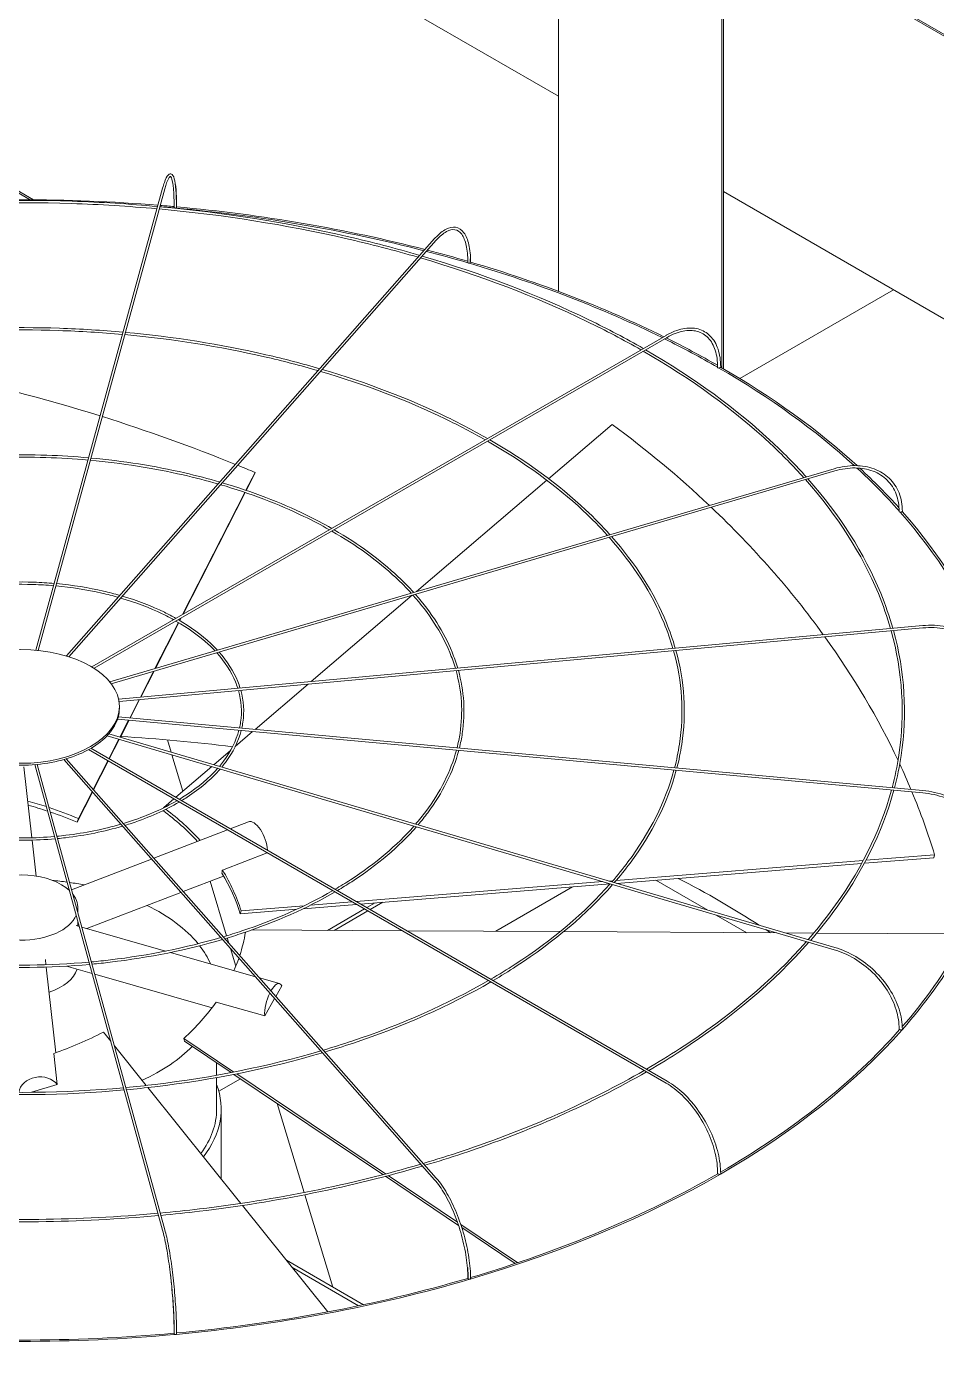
# Model space of a CAD drawing. Header units: millimetres. Extents: x -312439 to 477422, y -331570 to 212570.
# Drawn here: x 397488.4 to 397729.6, y 92030 to 92385.8 of the extents above; entities that cross this region are included whole.
import ezdxf

# ---------------------------------------------------------------- set-up
doc = ezdxf.new("R2010")
doc.units = ezdxf.units.MM

msp = doc.modelspace()

# ---------------------------------------------------------------- linework, layer by layer
at = {"color": 0, "linetype": 'Continuous', "lineweight": 0, "extrusion": (8.40036e-17, 0.816497, 0.57735)}
for p, q in [((397629.461, 92367.33), (397175.213, 92629.59)), ((397629.461, 92539.83), (397629.461, 92315.602)), ((397672.768, 92514.827), (397672.768, 92295.343)), ((397673.201, 92514.577), (397673.201, 92295.092)), ((397490.211, 92339.894), (397217.651, 92497.257)), ((397815.137, 92335.64), (397673.201, 92417.586)), ((397814.9, 92335.276), (397673.201, 92417.086)), ((397489.336, 92339.899), (397476.497, 92347.312)), ((397490.834, 92220.429), (397524.455, 92342.987)), ((397525.046, 92342.825), (397491.453, 92220.37)), ((397800.194, 92268.757), (397673.201, 92342.077)), ((397596.594, 92329.588), (397498.913, 92218.904)), ((397597.054, 92329.183), (397499.554, 92218.704)), ((397677.535, 92292.507), (397718.297, 92316.041)), ((397505.663, 92215.993), (397657.98, 92303.933)), ((397506.254, 92215.627), (397658.287, 92303.403)), ((397643.69, 92280.33), (397626.832, 92265.926)), ((397510.424, 92212.034), (397702.591, 92268.565)), ((397510.833, 92211.516), (397702.764, 92267.977)), ((397546.542, 92262.85), (397548.96, 92267.59)), ((397548.59, 92266.623), (397546.647, 92262.814)), ((397548.59, 92266.623), (397548.96, 92267.59)), ((397626.355, 92265.519), (397591.76, 92235.961)), ((397529.726, 92229.885), (397546.261, 92262.298)), ((397546.365, 92262.263), (397529.9, 92229.986)), ((397590.621, 92234.987), (397563.871, 92212.132)), ((397522.419, 92215.563), (397528.659, 92227.795)), ((397528.754, 92227.74), (397522.564, 92215.605)), ((397528.938, 92228.342), (397529.214, 92228.883)), ((397529.388, 92228.983), (397529.033, 92228.286)), ((397512.769, 92207.459), (397726.068, 92226.964)), ((397726.123, 92226.354), (397512.883, 92206.855)), ((397518.555, 92207.988), (397522.036, 92214.812)), ((397522.181, 92214.854), (397518.684, 92208)), ((397563.065, 92211.444), (397548.98, 92199.41)), ((397515.73, 92202.45), (397518.226, 92207.343)), ((397518.355, 92207.355), (397515.847, 92202.439)), ((397726.068, 92182.601), (397512.501, 92202.13)), ((397726.123, 92183.211), (397512.682, 92202.729)), ((397512.985, 92205.021), (397512.985, 92205.521)), ((397513.139, 92197.371), (397515.43, 92201.862)), ((397515.548, 92201.852), (397513.246, 92197.339)), ((397548.33, 92198.854), (397543.724, 92194.918)), ((397702.591, 92141), (397509.735, 92197.734)), ((397510.194, 92198.237), (397702.764, 92141.588)), ((397510.22, 92191.649), (397512.856, 92196.816)), ((397512.963, 92196.784), (397510.315, 92191.594)), ((397525.737, 92196.644), (397526.724, 92193.374)), ((397596.594, 92079.977), (397498.226, 92191.439)), ((397498.877, 92191.627), (397597.054, 92080.382)), ((397657.98, 92105.632), (397504.813, 92194.063)), ((397658.287, 92106.162), (397505.433, 92194.413)), ((397526.936, 92192.674), (397529.841, 92183.057)), ((397542.462, 92193.84), (397538.026, 92190.05)), ((397487.672, 92189.506), (397489.766, 92170.674)), ((397490.572, 92190.09), (397524.455, 92066.578)), ((397525.046, 92066.74), (397491.192, 92190.146)), ((397506.058, 92183.491), (397509.941, 92191.102)), ((397510.036, 92191.048), (397506.136, 92183.402)), ((397537.47, 92189.575), (397527.93, 92181.424)), ((397505.837, 92182.816), (397501.754, 92174.813)), ((397502.125, 92175.78), (397505.759, 92182.904)), ((397527.436, 92181.002), (397524.731, 92178.691)), ((397524.718, 92178.639), (397524.731, 92178.691)), ((397501.754, 92174.813), (397502.125, 92175.78)), ((397547.192, 92174.915), (397542.398, 92173.071)), ((397541.663, 92172.788), (397522.133, 92165.276)), ((397489.834, 92170.063), (397490.895, 92160.517)), ((397540.298, 92162.139), (397552.187, 92166.712)), ((397521.523, 92165.041), (397500.317, 92156.884)), ((397644.734, 92159.345), (397710.295, 92164.648)), ((397709.867, 92163.855), (397644.926, 92158.603)), ((397729.005, 92165.403), (397710.596, 92163.914)), ((397711.019, 92164.707), (397729.211, 92166.178)), ((397729.005, 92165.403), (397729.211, 92166.178)), ((397540.596, 92160.532), (397529.937, 92156.433)), ((397669.063, 92151.502), (397655.31, 92159.442)), ((397529.327, 92156.198), (397504.378, 92146.601)), ((397537.056, 92159.171), (397541.429, 92144.694)), ((397575.825, 92153.772), (397641.202, 92159.06)), ((397643.157, 92158.46), (397576.977, 92153.107)), ((397633.197, 92157.654), (397612.815, 92145.887)), ((397642.904, 92159.197), (397643.868, 92159.275)), ((397545.253, 92151.299), (397561.968, 92152.651)), ((397575.902, 92153.02), (397561.772, 92151.877)), ((397563.632, 92152.785), (397574.75, 92153.685)), ((397580.82, 92153.418), (397578.629, 92152.153)), ((397579.495, 92151.653), (397582.835, 92153.581)), ((397501.943, 92152.174), (397501.943, 92150.955)), ((397560.034, 92151.736), (397545.047, 92150.524)), ((397545.047, 92150.524), (397545.253, 92151.299)), ((397578.017, 92151.799), (397568.206, 92146.135)), ((397569.922, 92146.125), (397578.883, 92151.299)), ((397679.43, 92145.516), (397671.318, 92150.2)), ((397502.343, 92147.183), (397501.553, 92147.408)), ((397501.943, 92148.64), (397501.943, 92147.297)), ((397525.25, 92140.638), (397503.032, 92146.986)), ((397588.018, 92146.025), (397548.122, 92146.247)), ((397629.877, 92145.792), (397589.255, 92146.018)), ((397687.391, 92145.472), (397630.838, 92145.787)), ((397697.162, 92145.418), (397689.602, 92145.46)), ((397735.623, 92145.204), (397697.958, 92145.413)), ((397541.606, 92144.108), (397542.017, 92142.745)), ((397493.509, 92137.009), (397493.353, 92138.413)), ((397549.063, 92133.836), (397526.527, 92140.274)), ((397542.442, 92141.337), (397543.87, 92136.613)), ((397496.105, 92113.664), (397493.577, 92136.398)), ((397505.765, 92134.708), (397498.969, 92136.649)), ((397537.576, 92125.62), (397506.454, 92134.511)), ((397555.484, 92132.001), (397550.155, 92133.524)), ((397556.079, 92131.439), (397554.475, 92128.629)), ((397554.154, 92128.067), (397551.523, 92123.456)), ((397551.523, 92123.456), (397538.671, 92127.127)), ((397510.703, 92116.709), (397508.746, 92119.148)), ((397530.26, 92116.733), (397530.096, 92117.494)), ((397530.096, 92117.494), (397543.38, 92108.567)), ((397542.629, 92108.421), (397530.26, 92116.733)), ((397496.512, 92105.22), (397495.593, 92113.482)), ((397520.092, 92105.001), (397511.668, 92115.505)), ((397538.767, 92107.702), (397538.767, 92111.016)), ((397538.767, 92098.731), (397538.767, 92107.08)), ((397545.076, 92106.777), (397539.352, 92103.473)), ((397582.902, 92081.357), (397543.349, 92107.937)), ((397544.097, 92108.085), (397583.599, 92081.539)), ((397489.649, 92103.181), (397496.512, 92105.22)), ((397545.185, 92073.713), (397520.545, 92104.436)), ((397554.87, 92100.195), (397561.996, 92076.605)), ((397539.992, 92080.188), (397539.992, 92098.731)), ((397602.947, 92067.887), (397583.581, 92080.901)), ((397584.276, 92081.084), (397602.659, 92068.731)), ((397562.174, 92076.015), (397569.565, 92051.543)), ((397568.258, 92044.944), (397545.629, 92073.16)), ((397603.546, 92068.135), (397618.638, 92057.993)), ((397617.992, 92057.776), (397603.82, 92067.3)), ((397577.705, 92046.844), (397557.273, 92058.64)), ((397558.767, 92056.778), (397576.438, 92046.575))]:
    msp.add_line(p, q, dxfattribs=at)
at = {"color": 0, "linetype": 'Continuous', "lineweight": 0}
for centre, major_axis, ratio, start_param, end_param in [((397486.967, 92188.51), (-262.225, 0), 0.5773503, 4.5737285, 4.8518651), ((397486.967, 92188.51), (-261.613, 0), 0.5773503, 4.556469, 4.5713736), ((397486.967, 92188.51), (-262.225, 0), 0.5773503, 4.5571855, 4.5713361), ((397527.808, 92337.842), (0.306, -0.001), 0.5647458, 3.1415927, 4.5569919), ((397527.808, 92337.842), (0.306, -0.001), 0.5647458, 4.5569919, 6.1277883), ((397486.967, 92188.51), (-261.613, 0), 0.5773503, 4.2918428, 4.5551023), ((397527.856, 92338.017), (0.306, 0), 0.5773503, 5.7174869, 6.2831853), ((397486.967, 92188.51), (-262.225, 0), 0.5773503, 4.2917243, 4.5546375), ((397486.967, 92188.51), (-261.613, 0), 0.5773503, 4.242585, 4.2890574), ((397486.967, 92188.51), (-262.225, 0), 0.5773503, 4.2438111, 4.2889455), ((397605.698, 92323.231), (0.306, -0.003), 0.5659728, 3.1415927, 4.2460434), ((397605.698, 92323.231), (0.306, -0.003), 0.5659728, 4.2460434, 5.8168397), ((397486.967, 92188.51), (-261.613, 0), 0.5773503, 4.0051997, 4.2408431), ((397605.837, 92323.388), (0.306, 0), 0.5773503, 5.290332, 6.2831853), ((397486.967, 92188.51), (-262.225, 0), 0.5773503, 4.0050166, 4.2406095), ((397486.967, 92188.51), (-261.613, 0), 0.5773503, 3.9286416, 4.0018792), ((397486.967, 92188.51), (-262.225, 0), 0.5773503, 3.9309746, 4.001704), ((397671.955, 92295.438), (0.306, -0.004), 0.5683066, 3.1415927, 3.9346429), ((397671.955, 92295.438), (0.306, -0.004), 0.5683066, 3.9346429, 5.5054392), ((397486.967, 92188.51), (-261.613, 0), 0.5773503, 3.7066773, 3.9265771), ((397672.172, 92295.563), (-0.306, 0), 0.5773503, 1.8326303, 3.1415927), ((397486.967, 92188.51), (-262.225, 0), 0.5773503, 3.705131, 3.9265633), ((397487.338, 92146.793), (-236.033, 90.421), 0.5343599, 4.8289255, 5.0170065), ((397487.338, 92146.793), (-236.033, 90.421), 0.5343599, 4.6778989, 4.8264893), ((397487.173, 92146.601), (244.29, -64.884), 0.7560981, 0.9482496, 1.0897919), ((397487.338, 92146.793), (-236.033, 90.421), 0.5343599, 4.655659, 4.6753292), ((397486.967, 92188.51), (-261.613, 0), 0.5773503, 3.6151503, 3.7017035), ((397486.967, 92188.51), (-262.225, 0), 0.5773503, 3.6198551, 3.6998544), ((397487.173, 92146.601), (244.29, -64.884), 0.7560981, 0.7473423, 0.9452164), ((397720.094, 92257.184), (-0.306, 0.005), 0.5715189, 0, 0.4809344), ((397720.094, 92257.184), (-0.306, 0.005), 0.5715189, 0.4809344, 2.0517307), ((397486.967, 92188.51), (-261.613, 0), 0.5773503, 3.3623861, 3.6122993), ((397720.367, 92257.264), (-0.306, 0), 0.5773503, 1.5184711, 3.1415927), ((397486.967, 92188.51), (-262.225, 0), 0.5773503, 3.3525846, 3.6125039), ((397487.173, 92146.601), (244.29, -64.884), 0.7560981, 0.5676523, 0.7441319), ((397486.859, 92205.021), (-26.126, 0), 0.5773503, 2.6739221, 2.9809447), ((397486.859, 92205.021), (-26.126, 0), 0.5773503, 2.9880814, 3.1415927), ((397486.859, 92205.021), (-26.126, 0), 0.5773503, 2.3597628, 2.6667854), ((397486.967, 92047.27), (-261.613, 0), 0.5773503, 4.4965959, 4.611374), ((397486.859, 92205.021), (-26.126, 0), 0.5773503, 1.7314443, 2.0384669), ((397486.859, 92205.021), (-26.126, 0), 0.5773503, 2.0456036, 2.3526262), ((397486.859, 92205.021), (-26.126, 0), 0.5773503, 1.417285, 1.7243076), ((397487.173, 92146.601), (244.29, -64.884), 0.7560981, 0.5274276, 0.562586), ((397487.173, 92146.601), (244.29, -64.884), 0.7560981, 0.4379774, 0.5241031), ((397487.338, 92146.793), (56.639, -21.698), 0.5343599, 1.6636456, 1.7494756), ((397486.967, 92145.827), (-56.639, 21.698), 0.5343599, 4.7930664, 4.8825345), ((397487.338, 92146.793), (56.639, -21.698), 0.5343599, 1.5140664, 1.6514841), ((397486.967, 92145.827), (-56.639, 21.698), 0.5343599, 4.655659, 4.78086), ((397486.967, 92145.827), (58.621, -15.57), 0.7560981, 0.8715668, 1.0888975), ((397487.173, 92146.601), (58.621, -15.57), 0.7560981, 1.0889957, 1.0897919), ((397487.173, 92146.601), (58.621, -15.57), 0.7560981, 0.8588781, 1.0770864), ((397549.176, 92169.755), (-1.984, 5.159), 0.4527097, 4.0715694, 6.2831853), ((397486.967, 92188.51), (-261.613, 0), 0.5773503, 2.6753447, 2.9836943), ((397486.967, 92188.51), (-262.225, 0), 0.5773503, 2.6707914, 2.9843582), ((397486.967, 92152.174), (-14.976, 0), 0.5773503, 3.6916997, 5.4977871), ((397486.967, 92145.827), (58.621, -15.57), 0.7560981, 0.4379774, 0.6726233), ((397487.173, 92146.601), (58.621, -15.57), 0.7560981, 0.4379774, 0.6748983), ((397486.967, 92047.27), (-261.613, 0), 0.5773503, 3.867145, 3.9833748), ((397486.967, 92129.862), (-51.8, 0), 0.5773503, 4.4755897, 4.5522282), ((397486.967, 92129.862), (-51.8, 0), 0.5773503, 4.3841689, 4.46244), ((397486.967, 92152.174), (-14.976, 0), 0.5773503, 3.0357663, 3.5615783), ((397486.967, 92129.862), (-51.8, 0), 0.5773503, 3.5810046, 4.0125195), ((397486.967, 92152.174), (-14.976, 0), 0.5773503, 0.1968015, 2.9056449), ((397486.803, 92146.588), (59.282, 12.821), 0.7719474, 5.8595474, 5.99043), ((397486.967, 92047.27), (-261.613, 0), 0.5773503, 3.8494737, 3.8569689), ((397486.967, 92129.862), (-51.8, 0), 0.5773503, 3.3906549, 3.5616615), ((397486.803, 92146.588), (59.282, 12.821), 0.7719474, 5.7736505, 5.8452628), ((397486.967, 92137.266), (-14.976, 0), 0.5773503, 2.0838772, 2.9778132), ((397553.965, 92126.686), (1.518, 5.315), 0.3621096, 5.9116388, 7.2697762), ((397553.965, 92126.686), (1.518, 5.315), 0.3621096, 1.1204156, 2.3231422), ((397486.803, 92146.588), (59.282, 12.821), 0.7719474, 5.3512156, 5.5881365), ((397486.597, 92146.766), (-56.425, -22.248), 0.5660586, 1.5074553, 1.7443762), ((397486.967, 92188.51), (-262.225, 0), 0.5773503, 2.0421116, 2.6702774), ((397486.967, 92188.51), (-261.613, 0), 0.5773503, 2.358999, 2.669365), ((397720.094, 92119.96), (-0.306, 0.005), 0.5830421, 0, 1.1094484), ((397720.367, 92119.88), (-0.306, 0), 0.5773503, 0.5759933, 3.1415927), ((397486.967, 92129.862), (-51.8, 0), 0.5773503, 2.2375498, 2.6358707), ((397491.756, 92102.757), (5.494, 0.611), 0.8148193, 0.440938, 2.9148909), ((397486.967, 92098.731), (-53.025, 0), 0.5773503, 2.7158894, 3.3569527), ((397486.967, 92098.731), (51.8, 0), 0.5773503, 5.8780508, 6.2831853), ((397486.967, 92188.51), (-261.613, 0), 0.5773503, 2.0437737, 2.355024), ((397671.955, 92081.707), (-0.306, 0.004), 0.5862544, 0, 0.7932918), ((397672.172, 92081.582), (-0.306, 0), 0.5773503, 0.261834, 3.1415927), ((397486.967, 92188.51), (-262.225, 0), 0.5773503, 1.7280308, 2.0415976), ((397486.967, 92188.51), (-261.613, 0), 0.5773503, 1.7289191, 2.0406845), ((397605.698, 92053.914), (-0.306, 0.003), 0.5885883, 0, 0.4763277), ((397605.837, 92053.756), (-0.306, 0), 0.5773503, 0, 3.1415927), ((397486.967, 92047.77), (262.225, 0), 0.5773503, 3.1415927, 5.4977871), ((397486.967, 92047.77), (262.225, 0), 0.5773503, 5.4977871, 6.2831853), ((397486.967, 92188.51), (-262.225, 0), 0.5773503, 1.4139544, 1.727034), ((397486.967, 92188.51), (-261.613, 0), 0.5773503, 1.41439, 1.726367), ((397527.808, 92039.302), (-0.306, 0.001), 0.5898153, 0, 0.1588369), ((397527.856, 92039.128), (-0.306, 0), 0.5773503, 0, 3.1415927)]:
    msp.add_ellipse(centre, major_axis=major_axis, ratio=ratio, start_param=start_param, end_param=end_param, dxfattribs=at)
msp.add_ellipse((397486.859, 92205.521), major_axis=(26.126, 0), ratio=0.5773503, dxfattribs=at)
for points, knots in [([(397528.162, 92338.017), (397528.162, 92339.721), (397528.111, 92341.237), (397527.908, 92343.756), (397527.758, 92344.755), (397527.357, 92346.177), (397527.131, 92346.692), (397526.346, 92346.808), (397526.098, 92346.66), (397525.546, 92346.075), (397525.239, 92345.42), (397524.759, 92344.039), (397524.607, 92343.541), (397524.455, 92342.987)], [4.712389, 4.712389, 4.712389, 4.712389, 5.0265482, 5.0265482, 5.3407075, 5.3407075, 5.6548668, 5.6548668, 5.8236028, 5.8236028, 6.1377621, 6.1377621, 6.2831853, 6.2831853, 6.2831853, 6.2831853]), ([(397525.046, 92342.825), (397525.364, 92343.985), (397525.683, 92344.877), (397526.239, 92345.957), (397526.489, 92346.107), (397526.515, 92346.107), (397526.72, 92345.959), (397527.072, 92344.794), (397527.217, 92343.944), (397527.427, 92341.7), (397527.489, 92340.27), (397527.502, 92338.382), (397527.503, 92338.115), (397527.502, 92337.843)], [0, 0, 0, 0, 0.3152669, 0.3152669, 0.6094726, 0.6094726, 0.9267406, 0.9267406, 1.2208373, 1.2208373, 1.5356304, 1.5356304, 1.5863402, 1.5863402, 1.5863402, 1.5863402]), ([(397527.78, 92344.153), (397527.79, 92344.092), (397527.799, 92344.03), (397527.95, 92342.943), (397528.045, 92341.64), (397528.108, 92339.403), (397528.117, 92338.642), (397528.114, 92337.842)], [1.10131175, 1.10131175, 1.10131175, 1.10131175, 1.12076762, 1.12076762, 1.43803566, 1.43803566, 1.5863026, 1.5863026, 1.5863026, 1.5863026]), ([(397523.116, 92338.107), (397515.621, 92338.785), (397508.07, 92339.252), (397483.842, 92340.068), (397467.084, 92339.597), (397450.602, 92338.107)], [5.342386, 5.342386, 5.342386, 5.342386, 5.43953692, 5.43953692, 5.65318828, 5.65318828, 5.65318828, 5.65318828]), ([(397522.952, 92337.507), (397515.433, 92338.185), (397507.858, 92338.65), (397483.739, 92339.45), (397467.117, 92338.981), (397450.766, 92337.507)], [5.34285963, 5.34285963, 5.34285963, 5.34285963, 5.44045758, 5.44045758, 5.65271466, 5.65271466, 5.65271466, 5.65271466]), ([(397592.231, 92324.644), (397585.953, 92326.473), (397579.532, 92328.138), (397557.082, 92333.273), (397540.475, 92335.899), (397523.571, 92337.45)], [5.03043397, 5.03043397, 5.03043397, 5.03043397, 5.12064091, 5.12064091, 5.34017784, 5.34017784, 5.34017784, 5.34017784]), ([(397592.679, 92325.151), (397586.391, 92326.989), (397579.96, 92328.663), (397557.42, 92333.837), (397540.728, 92336.486), (397523.736, 92338.05)], [5.02911205, 5.02911205, 5.02911205, 5.02911205, 5.11935362, 5.11935362, 5.33970837, 5.33970837, 5.33970837, 5.33970837]), ([(397606.143, 92323.388), (397606.143, 92325.104), (397605.993, 92326.653), (397605.396, 92329.278), (397604.952, 92330.356), (397603.771, 92331.941), (397603.022, 92332.447), (397601.382, 92332.732), (397600.522, 92332.559), (397598.709, 92331.638), (397597.744, 92330.852), (397596.72, 92329.729), (397596.657, 92329.659), (397596.594, 92329.588)], [4.712389, 4.712389, 4.712389, 4.712389, 5.0265482, 5.0265482, 5.3407075, 5.3407075, 5.6548668, 5.6548668, 5.9484515, 5.9484515, 6.2626108, 6.2626108, 6.2831853, 6.2831853, 6.2831853, 6.2831853]), ([(397597.054, 92329.183), (397597.968, 92330.219), (397598.876, 92330.984), (397600.559, 92331.906), (397601.325, 92332.063), (397602.666, 92331.828), (397603.263, 92331.434), (397604.29, 92330.035), (397604.707, 92329.03), (397605.259, 92326.527), (397605.399, 92325.036), (397605.393, 92323.329), (397605.392, 92323.281), (397605.392, 92323.233)], [0, 0, 0, 0, 0.3146448, 0.3146448, 0.6289116, 0.6289116, 0.9461796, 0.9461796, 1.2634477, 1.2634477, 1.5772832, 1.5772832, 1.5863402, 1.5863402, 1.5863402, 1.5863402]), ([(397651.331, 92300.094), (397646.729, 92302.723), (397641.937, 92305.242), (397623.438, 92314.181), (397608.615, 92319.834), (397592.88, 92324.454)], [4.71777189, 4.71777189, 4.71777189, 4.71777189, 4.80086127, 4.80086127, 5.02732174, 5.02732174, 5.02732174, 5.02732174]), ([(397651.945, 92300.449), (397647.331, 92303.094), (397642.526, 92305.628), (397623.977, 92314.624), (397609.111, 92320.312), (397593.328, 92324.961)], [4.71590946, 4.71590946, 4.71590946, 4.71590946, 4.79913358, 4.79913358, 5.02600568, 5.02600568, 5.02600568, 5.02600568]), ([(397605.995, 92324.243), (397606.001, 92324.039), (397606.004, 92323.832), (397606.006, 92323.492), (397606.006, 92323.362), (397606.004, 92323.23)], [7.805980691, 7.805980691, 7.805980691, 7.805980691, 7.845140151, 7.845140151, 7.869416781, 7.869416781, 7.869416781, 7.869416781]), ([(397513.973, 92304.779), (397508.39, 92305.282), (397502.764, 92305.629), (397484.646, 92306.241), (397472.093, 92305.891), (397459.745, 92304.779)], [5.34296141, 5.34296141, 5.34296141, 5.34296141, 5.43938168, 5.43938168, 5.65261288, 5.65261288, 5.65261288, 5.65261288]), ([(397513.809, 92304.179), (397508.202, 92304.682), (397502.552, 92305.028), (397484.544, 92305.623), (397472.126, 92305.275), (397459.909, 92304.179)], [5.34359392, 5.34359392, 5.34359392, 5.34359392, 5.44060854, 5.44060854, 5.65198037, 5.65198037, 5.65198037, 5.65198037]), ([(397672.478, 92295.563), (397672.478, 92297.288), (397672.242, 92298.883), (397671.308, 92301.662), (397670.61, 92302.846), (397668.811, 92304.666), (397667.713, 92305.302), (397665.245, 92305.954), (397663.878, 92305.971), (397661.013, 92305.402), (397659.514, 92304.814), (397658.007, 92303.948), (397657.994, 92303.941), (397657.98, 92303.933)], [3.1415927, 3.1415927, 3.1415927, 3.1415927, 3.4557519, 3.4557519, 3.7699112, 3.7699112, 4.0826965, 4.0826965, 4.3954482, 4.3954482, 4.7096075, 4.7096075, 4.712389, 4.712389, 4.712389, 4.712389]), ([(397658.287, 92303.403), (397659.724, 92304.233), (397661.156, 92304.793), (397663.855, 92305.328), (397665.122, 92305.303), (397667.373, 92304.69), (397668.36, 92304.102), (397669.983, 92302.409), (397670.618, 92301.3), (397671.463, 92298.653), (397671.672, 92297.115), (397671.649, 92295.442)], [1.5707963, 1.5707963, 1.5707963, 1.5707963, 1.8880644, 1.8880644, 2.2053324, 2.2053324, 2.5226004, 2.5226004, 2.8398685, 2.8398685, 3.1571365, 3.1571365, 3.1571365, 3.1571365]), ([(397565.698, 92294.579), (397561.045, 92295.93), (397556.287, 92297.162), (397539.526, 92300.993), (397527.088, 92302.959), (397514.428, 92304.122)], [5.03177949, 5.03177949, 5.03177949, 5.03177949, 5.12085286, 5.12085286, 5.34001919, 5.34001919, 5.34001919, 5.34001919]), ([(397566.146, 92295.086), (397561.482, 92296.447), (397556.714, 92297.687), (397539.863, 92301.557), (397527.341, 92303.547), (397514.593, 92304.722)], [5.03001504, 5.03001504, 5.03001504, 5.03001504, 5.11913743, 5.11913743, 5.33939405, 5.33939405, 5.33939405, 5.33939405]), ([(397694.523, 92266.191), (397691.787, 92269.244), (397688.848, 92272.238), (397676.166, 92284.072), (397664.808, 92292.341), (397651.946, 92299.742)], [4.40451603, 4.40451603, 4.40451603, 4.40451603, 4.48100319, 4.48100319, 4.71406654, 4.71406654, 4.71406654, 4.71406654]), ([(397695.174, 92266.383), (397692.441, 92269.445), (397689.507, 92272.446), (397676.818, 92284.342), (397665.442, 92292.655), (397652.559, 92300.096)], [4.40270972, 4.40270972, 4.40270972, 4.40270972, 4.47899466, 4.47899466, 4.71221436, 4.71221436, 4.71221436, 4.71221436]), ([(397610.622, 92276.591), (397607.217, 92278.537), (397603.676, 92280.404), (397589.816, 92287.129), (397578.65, 92291.403), (397566.795, 92294.896)], [4.71715813, 4.71715813, 4.71715813, 4.71715813, 4.79884427, 4.79884427, 5.02587671, 5.02587671, 5.02587671, 5.02587671]), ([(397610.007, 92276.236), (397606.615, 92278.166), (397603.086, 92280.017), (397589.277, 92286.687), (397578.155, 92290.925), (397566.347, 92294.389)], [4.7196458, 4.7196458, 4.7196458, 4.7196458, 4.80114658, 4.80114658, 5.02763075, 5.02763075, 5.02763075, 5.02763075]), ([(397642.456, 92250.874), (397640.446, 92253.105), (397638.291, 92255.293), (397628.824, 92264.122), (397620.289, 92270.329), (397610.623, 92275.884)], [4.40671458, 4.40671458, 4.40671458, 4.40671458, 4.48133637, 4.48133637, 4.71470569, 4.71470569, 4.71470569, 4.71470569]), ([(397643.107, 92251.066), (397641.101, 92253.306), (397638.951, 92255.502), (397629.475, 92264.391), (397620.922, 92270.643), (397611.236, 92276.238)], [4.40429576, 4.40429576, 4.40429576, 4.40429576, 4.47865981, 4.47865981, 4.7122362, 4.7122362, 4.7122362, 4.7122362]), ([(397504.833, 92271.462), (397501.16, 92271.79), (397497.459, 92272.018), (397485.45, 92272.426), (397477.1, 92272.197), (397468.884, 92271.462)], [5.34408303, 5.34408303, 5.34408303, 5.34408303, 5.43906993, 5.43906993, 5.65149126, 5.65149126, 5.65149126, 5.65149126]), ([(397504.669, 92270.862), (397500.972, 92271.19), (397497.248, 92271.416), (397485.347, 92271.808), (397477.133, 92271.58), (397469.049, 92270.862)], [5.34503474, 5.34503474, 5.34503474, 5.34503474, 5.44090812, 5.44090812, 5.65053954, 5.65053954, 5.65053954, 5.65053954]), ([(397539.173, 92264.523), (397536.141, 92265.397), (397533.044, 92266.196), (397521.97, 92268.724), (397513.703, 92270.031), (397505.289, 92270.805)], [5.03439168, 5.03439168, 5.03439168, 5.03439168, 5.12127422, 5.12127422, 5.3396756, 5.3396756, 5.3396756, 5.3396756]), ([(397539.621, 92265.031), (397536.579, 92265.914), (397533.472, 92266.721), (397522.308, 92269.288), (397513.956, 92270.618), (397505.453, 92271.405)], [5.03173968, 5.03173968, 5.03173968, 5.03173968, 5.11870396, 5.11870396, 5.33874043, 5.33874043, 5.33874043, 5.33874043]), ([(397720.673, 92257.264), (397720.673, 92258.997), (397720.374, 92260.647), (397719.198, 92263.617), (397718.322, 92264.935), (397716.081, 92267.102), (397714.717, 92267.95), (397711.646, 92269.091), (397709.939, 92269.385), (397706.351, 92269.398), (397704.469, 92269.117), (397702.591, 92268.565)], [4.712389, 4.712389, 4.712389, 4.712389, 5.0265482, 5.0265482, 5.3407075, 5.3407075, 5.6548668, 5.6548668, 5.969026, 5.969026, 6.2831853, 6.2831853, 6.2831853, 6.2831853]), ([(397702.764, 92267.977), (397704.58, 92268.511), (397706.392, 92268.778), (397709.827, 92268.755), (397711.448, 92268.465), (397714.341, 92267.365), (397715.611, 92266.555), (397717.686, 92264.497), (397718.49, 92263.248), (397719.555, 92260.425), (397719.816, 92258.851), (397719.788, 92257.189)], [0, 0, 0, 0, 0.317268, 0.317268, 0.6345361, 0.6345361, 0.9518041, 0.9518041, 1.2690722, 1.2690722, 1.5863402, 1.5863402, 1.5863402, 1.5863402]), ([(397568.693, 92252.383), (397566.508, 92253.617), (397564.239, 92254.802), (397555.118, 92259.202), (397547.699, 92262.026), (397539.823, 92264.334)], [4.72327264, 4.72327264, 4.72327264, 4.72327264, 4.80171455, 4.80171455, 5.02817129, 5.02817129, 5.02817129, 5.02817129]), ([(397569.308, 92252.738), (397567.111, 92253.989), (397564.829, 92255.189), (397555.657, 92259.645), (397548.194, 92262.504), (397540.27, 92264.841)], [4.71952861, 4.71952861, 4.71952861, 4.71952861, 4.7982649, 4.7982649, 5.02554265, 5.02554265, 5.02554265, 5.02554265]), ([(397717.525, 92226.183), (397716.637, 92229.291), (397715.561, 92232.382), (397709.982, 92245.919), (397703.481, 92256.095), (397694.974, 92265.686)], [4.09036759, 4.09036759, 4.09036759, 4.09036759, 4.16055829, 4.16055829, 4.40029723, 4.40029723, 4.40029723, 4.40029723]), ([(397718.145, 92226.24), (397717.26, 92229.359), (397716.185, 92232.459), (397710.613, 92246.049), (397704.116, 92256.26), (397695.623, 92265.877)], [4.08953528, 4.08953528, 4.08953528, 4.08953528, 4.15944113, 4.15944113, 4.39851052, 4.39851052, 4.39851052, 4.39851052]), ([(397590.396, 92235.56), (397589.11, 92236.972), (397587.737, 92238.358), (397581.484, 92244.18), (397575.776, 92248.324), (397569.309, 92252.032)], [4.41096312, 4.41096312, 4.41096312, 4.41096312, 4.4820009, 4.4820009, 4.71586354, 4.71586354, 4.71586354, 4.71586354]), ([(397591.048, 92235.752), (397589.766, 92237.172), (397588.397, 92238.567), (397582.135, 92244.45), (397576.409, 92248.639), (397569.922, 92252.386)], [4.40730528, 4.40730528, 4.40730528, 4.40730528, 4.47799052, 4.47799052, 4.71216027, 4.71216027, 4.71216027, 4.71216027]), ([(397659.814, 92220.906), (397659.159, 92223.167), (397658.371, 92225.416), (397654.206, 92235.516), (397649.313, 92243.163), (397642.908, 92250.369)], [4.09258463, 4.09258463, 4.09258463, 4.09258463, 4.16074385, 4.16074385, 4.40108815, 4.40108815, 4.40108815, 4.40108815]), ([(397660.435, 92220.962), (397659.782, 92223.234), (397658.995, 92225.493), (397654.836, 92235.646), (397649.948, 92243.327), (397643.557, 92250.56)], [4.09145544, 4.09145544, 4.09145544, 4.09145544, 4.15925512, 4.15925512, 4.39870409, 4.39870409, 4.39870409, 4.39870409]), ([(397495.694, 92238.145), (397493.931, 92238.299), (397492.155, 92238.407), (397486.254, 92238.61), (397482.107, 92238.502), (397478.024, 92238.145)], [5.34742678, 5.34742678, 5.34742678, 5.34742678, 5.43812478, 5.43812478, 5.64814751, 5.64814751, 5.64814751, 5.64814751]), ([(397495.529, 92237.544), (397493.742, 92237.698), (397491.944, 92237.805), (397486.151, 92237.992), (397482.14, 92237.885), (397478.189, 92237.544)], [5.34934775, 5.34934775, 5.34934775, 5.34934775, 5.44178794, 5.44178794, 5.64622654, 5.64622654, 5.64622654, 5.64622654]), ([(397513.095, 92234.974), (397511.677, 92235.381), (397510.23, 92235.755), (397504.753, 92237.019), (397500.571, 92237.689), (397496.313, 92238.088)], [5.03687901, 5.03687901, 5.03687901, 5.03687901, 5.11739529, 5.11739529, 5.33679188, 5.33679188, 5.33679188, 5.33679188]), ([(397512.646, 92234.465), (397511.238, 92234.864), (397509.802, 92235.23), (397504.415, 92236.455), (397500.318, 92237.102), (397496.149, 92237.489)], [5.04221465, 5.04221465, 5.04221465, 5.04221465, 5.12251796, 5.12251796, 5.33864709, 5.33864709, 5.33864709, 5.33864709]), ([(397527.374, 92228.528), (397526.399, 92229.067), (397525.392, 92229.587), (397520.96, 92231.717), (397517.243, 92233.127), (397513.298, 92234.278)], [4.73414686, 4.73414686, 4.73414686, 4.73414686, 4.80339703, 4.80339703, 5.02979007, 5.02979007, 5.02979007, 5.02979007]), ([(397527.993, 92228.885), (397527.004, 92229.439), (397525.983, 92229.974), (397521.499, 92232.16), (397517.738, 92233.605), (397513.745, 92234.785)], [4.72658474, 4.72658474, 4.72658474, 4.72658474, 4.79652126, 4.79652126, 5.0245472, 5.0245472, 5.0245472, 5.0245472]), ([(397602.104, 92215.628), (397601.683, 92217.047), (397601.182, 92218.458), (397598.43, 92225.12), (397595.149, 92230.236), (397590.85, 92235.055)], [4.09685918, 4.09685918, 4.09685918, 4.09685918, 4.16111414, 4.16111414, 4.40251946, 4.40251946, 4.40251946, 4.40251946]), ([(397602.726, 92215.685), (397602.306, 92217.114), (397601.807, 92218.535), (397599.06, 92225.251), (397595.784, 92230.4), (397591.5, 92235.246)], [4.09510983, 4.09510983, 4.09510983, 4.09510983, 4.15888353, 4.15888353, 4.39893942, 4.39893942, 4.39893942, 4.39893942]), ([(397538.329, 92220.243), (397537.772, 92220.837), (397537.183, 92221.422), (397534.144, 92224.238), (397531.262, 92226.319), (397527.996, 92228.179)], [4.42373247, 4.42373247, 4.42373247, 4.42373247, 4.48397953, 4.48397953, 4.71933502, 4.71933502, 4.71933502, 4.71933502]), ([(397538.986, 92220.436), (397538.431, 92221.038), (397537.845, 92221.631), (397534.796, 92224.508), (397531.896, 92226.634), (397528.609, 92228.533)], [4.41624247, 4.41624247, 4.41624247, 4.41624247, 4.47598634, 4.47598634, 4.71193426, 4.71193426, 4.71193426, 4.71193426]), ([(397746.011, 92212.242), (397746.011, 92213.978), (397745.678, 92215.686), (397744.379, 92218.872), (397743.413, 92220.35), (397740.949, 92222.929), (397739.45, 92224.03), (397736.07, 92225.751), (397734.189, 92226.37), (397730.228, 92227.072), (397728.147, 92227.154), (397726.068, 92226.964)], [4.712389, 4.712389, 4.712389, 4.712389, 5.0265482, 5.0265482, 5.3407075, 5.3407075, 5.6548668, 5.6548668, 5.969026, 5.969026, 6.2831853, 6.2831853, 6.2831853, 6.2831853]), ([(397717.956, 92183.958), (397718.712, 92186.814), (397719.308, 92189.683), (397721.41, 92203.562), (397720.72, 92214.678), (397717.694, 92225.583)], [3.77541609, 3.77541609, 3.77541609, 3.77541609, 3.83978539, 3.83978539, 4.08585643, 4.08585643, 4.08585643, 4.08585643]), ([(397718.575, 92183.901), (397719.329, 92186.764), (397719.923, 92189.641), (397722.02, 92203.557), (397721.332, 92214.708), (397718.313, 92225.64)], [3.77616248, 3.77616248, 3.77616248, 3.77616248, 3.84020832, 3.84020832, 4.08505688, 4.08505688, 4.08505688, 4.08505688]), ([(397726.123, 92226.354), (397728.139, 92226.539), (397730.153, 92226.456), (397733.977, 92225.768), (397735.786, 92225.162), (397739.017, 92223.491), (397740.439, 92222.427), (397742.758, 92219.948), (397743.655, 92218.534), (397744.839, 92215.496), (397745.127, 92213.872), (397745.096, 92212.22)], [6.2831853, 6.2831853, 6.2831853, 6.2831853, 6.6004533, 6.6004533, 6.9177214, 6.9177214, 7.2349894, 7.2349894, 7.5522575, 7.5522575, 7.8695255, 7.8695255, 7.8695255, 7.8695255]), ([(397545.013, 92210.408), (397544.829, 92210.993), (397544.62, 92211.576), (397543.285, 92214.855), (397541.62, 92217.472), (397539.442, 92219.932)], [4.10592526, 4.10592526, 4.10592526, 4.10592526, 4.15777238, 4.15777238, 4.39963811, 4.39963811, 4.39963811, 4.39963811]), ([(397660.252, 92189.234), (397660.793, 92191.308), (397661.223, 92193.391), (397662.793, 92203.751), (397662.269, 92212.108), (397659.984, 92220.306)], [3.77736844, 3.77736844, 3.77736844, 3.77736844, 3.83971259, 3.83971259, 4.08656564, 4.08656564, 4.08656564, 4.08656564]), ([(397660.87, 92189.178), (397661.41, 92191.259), (397661.838, 92193.349), (397663.403, 92203.746), (397662.881, 92212.138), (397660.604, 92220.363)], [3.77834287, 3.77834287, 3.77834287, 3.77834287, 3.84027623, 3.84027623, 4.08549455, 4.08549455, 4.08549455, 4.08549455]), ([(397544.388, 92210.351), (397544.204, 92210.926), (397543.994, 92211.499), (397542.655, 92214.725), (397540.985, 92217.308), (397538.792, 92219.741)], [4.10975269, 4.10975269, 4.10975269, 4.10975269, 4.16221832, 4.16221832, 4.40682155, 4.40682155, 4.40682155, 4.40682155]), ([(397602.543, 92194.512), (397602.873, 92195.807), (397603.137, 92197.107), (397604.175, 92203.947), (397603.819, 92209.541), (397602.277, 92215.029)], [3.78111281, 3.78111281, 3.78111281, 3.78111281, 3.83956511, 3.83956511, 4.08781837, 4.08781837, 4.08781837, 4.08781837]), ([(397603.161, 92194.455), (397603.489, 92195.757), (397603.752, 92197.065), (397604.786, 92203.943), (397604.431, 92209.571), (397602.897, 92215.086)], [3.78251471, 3.78251471, 3.78251471, 3.78251471, 3.8404098, 3.8404098, 4.0861992, 4.0861992, 4.0861992, 4.0861992]), ([(397544.829, 92199.789), (397544.95, 92200.305), (397545.051, 92200.822), (397545.557, 92204.143), (397545.369, 92206.975), (397544.57, 92209.752)], [3.79241111, 3.79241111, 3.79241111, 3.79241111, 3.83910744, 3.83910744, 4.09159713, 4.09159713, 4.09159713, 4.09159713]), ([(397545.445, 92199.733), (397545.566, 92200.256), (397545.665, 92200.78), (397546.168, 92204.139), (397545.981, 92207.005), (397545.191, 92209.809)], [3.79485754, 3.79485754, 3.79485754, 3.79485754, 3.8407928, 3.8407928, 4.08828416, 4.08828416, 4.08828416, 4.08828416]), ([(397539.497, 92189.617), (397539.878, 92190.069), (397540.241, 92190.525), (397542.552, 92193.611), (397543.929, 92196.374), (397544.679, 92199.188)], [3.47410339, 3.47410339, 3.47410339, 3.47410339, 3.51894345, 3.51894345, 3.77424927, 3.77424927, 3.77424927, 3.77424927]), ([(397540.138, 92189.428), (397540.481, 92189.843), (397540.811, 92190.261), (397543.129, 92193.375), (397544.537, 92196.222), (397545.297, 92199.131)], [3.48078418, 3.48078418, 3.48078418, 3.48078418, 3.52099532, 3.52099532, 3.77722211, 3.77722211, 3.77722211, 3.77722211]), ([(397591.559, 92174.302), (397592.505, 92175.398), (397593.399, 92176.51), (397598.131, 92182.839), (397600.874, 92188.322), (397602.385, 92193.911)], [3.46491265, 3.46491265, 3.46491265, 3.46491265, 3.51947788, 3.51947788, 3.77207122, 3.77207122, 3.77207122, 3.77207122]), ([(397592.204, 92174.112), (397593.11, 92175.172), (397593.969, 92176.245), (397598.709, 92182.603), (397601.482, 92188.17), (397603.004, 92193.854)], [3.46836695, 3.46836695, 3.46836695, 3.46836695, 3.52050672, 3.52050672, 3.77360482, 3.77360482, 3.77360482, 3.77360482]), ([(397528.873, 92180.879), (397529.469, 92181.233), (397530.051, 92181.595), (397533.952, 92184.126), (397536.796, 92186.535), (397539.059, 92189.108)], [3.15594616, 3.15594616, 3.15594616, 3.15594616, 3.1998122, 3.1998122, 3.45718678, 3.45718678, 3.45718678, 3.45718678]), ([(397529.48, 92180.529), (397529.985, 92180.833), (397530.48, 92181.143), (397534.425, 92183.704), (397537.373, 92186.218), (397539.705, 92188.917)], [3.16311142, 3.16311142, 3.16311142, 3.16311142, 3.20013863, 3.20013863, 3.46418527, 3.46418527, 3.46418527, 3.46418527]), ([(397643.618, 92158.987), (397645.132, 92160.728), (397646.557, 92162.494), (397653.711, 92172.066), (397657.819, 92180.27), (397660.092, 92188.634)], [3.46185589, 3.46185589, 3.46185589, 3.46185589, 3.51965328, 3.51965328, 3.77134922, 3.77134922, 3.77134922, 3.77134922]), ([(397644.264, 92158.797), (397645.737, 92160.501), (397647.127, 92162.229), (397654.289, 92171.831), (397658.427, 92180.118), (397660.711, 92188.577)], [3.46418406, 3.46418406, 3.46418406, 3.46418406, 3.52033986, 3.52033986, 3.7723822, 3.7723822, 3.7723822, 3.7723822]), ([(397695.669, 92143.675), (397697.753, 92146.063), (397699.713, 92148.486), (397709.289, 92161.302), (397714.76, 92172.221), (397717.795, 92183.357)], [3.46025293, 3.46025293, 3.46025293, 3.46025293, 3.51974047, 3.51974047, 3.77090484, 3.77090484, 3.77090484, 3.77090484]), ([(397696.315, 92143.485), (397698.358, 92145.836), (397700.282, 92148.221), (397709.866, 92161.067), (397715.369, 92172.07), (397718.415, 92183.301)], [3.4620089, 3.4620089, 3.4620089, 3.4620089, 3.52025567, 3.52025567, 3.77168417, 3.77168417, 3.77168417, 3.77168417]), ([(397726.068, 92182.601), (397728.083, 92182.417), (397730.099, 92181.966), (397733.93, 92180.576), (397735.744, 92179.637), (397738.988, 92177.366), (397740.417, 92176.035), (397742.748, 92173.117), (397743.65, 92171.531), (397744.839, 92168.263), (397745.127, 92166.582), (397745.096, 92164.936)], [0, 0, 0, 0, 0.317268, 0.317268, 0.6345361, 0.6345361, 0.9518041, 0.9518041, 1.2690722, 1.2690722, 1.5863402, 1.5863402, 1.5863402, 1.5863402]), ([(397746.011, 92164.903), (397746.011, 92166.639), (397745.678, 92168.403), (397744.384, 92171.813), (397743.423, 92173.459), (397740.971, 92176.474), (397739.479, 92177.843), (397736.112, 92180.173), (397734.236, 92181.135), (397730.281, 92182.559), (397728.203, 92183.021), (397726.123, 92183.211)], [4.712389, 4.712389, 4.712389, 4.712389, 5.0265482, 5.0265482, 5.3407075, 5.3407075, 5.6548668, 5.6548668, 5.969026, 5.969026, 6.2831853, 6.2831853, 6.2831853, 6.2831853]), ([(397514.009, 92174.481), (397514.749, 92174.704), (397515.481, 92174.937), (397520.606, 92176.649), (397524.673, 92178.451), (397528.265, 92180.523)], [2.837842, 2.837842, 2.837842, 2.837842, 2.88061564, 2.88061564, 3.14113288, 3.14113288, 3.14113288, 3.14113288]), ([(397514.455, 92173.976), (397515.087, 92174.17), (397515.713, 92174.369), (397520.92, 92176.103), (397525.152, 92177.99), (397528.876, 92180.17)], [2.84298262, 2.84298262, 2.84298262, 2.84298262, 2.8793398, 2.8793398, 3.14846238, 3.14846238, 3.14846238, 3.14846238]), ([(397496.421, 92171.085), (397497.216, 92171.161), (397498.008, 92171.246), (397503.85, 92171.948), (397508.762, 92172.942), (397513.362, 92174.289)], [2.52003494, 2.52003494, 2.52003494, 2.52003494, 2.56128493, 2.56128493, 2.82541727, 2.82541727, 2.82541727, 2.82541727]), ([(397496.585, 92170.486), (397497.299, 92170.555), (397498.011, 92170.631), (397503.958, 92171.336), (397509.049, 92172.371), (397513.809, 92173.782)], [2.52186126, 2.52186126, 2.52186126, 2.52186126, 2.55867334, 2.55867334, 2.83065097, 2.83065097, 2.83065097, 2.83065097]), ([(397570.188, 92157.026), (397571.587, 92157.845), (397572.95, 92158.685), (397580.917, 92163.856), (397586.593, 92168.659), (397591.116, 92173.793)], [3.14877196, 3.14877196, 3.14877196, 3.14877196, 3.19991213, 3.19991213, 3.45646828, 3.45646828, 3.45646828, 3.45646828]), ([(397477.752, 92170.428), (397478.468, 92170.363), (397479.186, 92170.306), (397485.239, 92169.891), (397490.659, 92169.949), (397495.966, 92170.428)], [2.20116261, 2.20116261, 2.20116261, 2.20116261, 2.23802396, 2.23802396, 2.51122637, 2.51122637, 2.51122637, 2.51122637]), ([(397477.917, 92171.028), (397478.667, 92170.961), (397479.421, 92170.903), (397485.366, 92170.509), (397490.638, 92170.568), (397495.801, 92171.028)], [2.2030547, 2.2030547, 2.2030547, 2.2030547, 2.24193573, 2.24193573, 2.50933428, 2.50933428, 2.50933428, 2.50933428]), ([(397570.798, 92156.674), (397572.104, 92157.444), (397573.379, 92158.233), (397581.391, 92163.434), (397587.17, 92168.342), (397591.764, 92173.603)], [3.15241617, 3.15241617, 3.15241617, 3.15241617, 3.2000755, 3.2000755, 3.46000178, 3.46000178, 3.46000178, 3.46000178]), ([(397540.154, 92161.263), (397540.213, 92161.483), (397540.258, 92161.734), (397540.29, 92162.053), (397540.294, 92162.096), (397540.298, 92162.139)], [27.2141577, 27.2141577, 27.2141577, 27.2141577, 28.9150445, 28.9150445, 29.1719106, 29.1719106, 29.1719106, 29.1719106]), ([(397540.535, 92144.425), (397542.187, 92144.917), (397543.818, 92145.432), (397554.242, 92148.911), (397562.384, 92152.519), (397569.578, 92156.671)], [2.8326444, 2.8326444, 2.8326444, 2.8326444, 2.88031456, 2.88031456, 3.14136267, 3.14136267, 3.14136267, 3.14136267]), ([(397540.981, 92143.919), (397542.524, 92144.382), (397544.05, 92144.865), (397554.555, 92148.365), (397562.863, 92152.058), (397570.19, 92156.318)], [2.83524734, 2.83524734, 2.83524734, 2.83524734, 2.87967423, 2.87967423, 3.14504801, 3.14504801, 3.14504801, 3.14504801]), ([(397611.502, 92133.173), (397613.705, 92134.457), (397615.848, 92135.775), (397627.882, 92143.585), (397636.389, 92150.782), (397643.174, 92158.479)], [3.14637947, 3.14637947, 3.14637947, 3.14637947, 3.19994276, 3.19994276, 3.45622926, 3.45622926, 3.45622926, 3.45622926]), ([(397612.113, 92132.821), (397614.222, 92134.056), (397616.277, 92135.323), (397628.355, 92143.164), (397636.967, 92150.466), (397643.822, 92158.289)], [3.14882268, 3.14882268, 3.14882268, 3.14882268, 3.20005174, 3.20005174, 3.4585926, 3.4585926, 3.4585926, 3.4585926]), ([(397505.561, 92137.768), (397507.255, 92137.926), (397508.943, 92138.106), (397520.776, 92139.523), (397530.646, 92141.522), (397539.887, 92144.233)], [2.51666009, 2.51666009, 2.51666009, 2.51666009, 2.56064993, 2.56064993, 2.826424, 2.826424, 2.826424, 2.826424]), ([(397505.725, 92137.168), (397507.338, 92137.32), (397508.945, 92137.491), (397520.884, 92138.911), (397530.934, 92140.95), (397540.334, 92143.726)], [2.517588, 2.517588, 2.517588, 2.517588, 2.55933958, 2.55933958, 2.82905034, 2.82905034, 2.82905034, 2.82905034]), ([(397652.806, 92109.327), (397655.816, 92111.077), (397658.744, 92112.875), (397674.843, 92123.324), (397686.179, 92132.912), (397695.224, 92143.168)], [3.14512292, 3.14512292, 3.14512292, 3.14512292, 3.19995757, 3.19995757, 3.45603404, 3.45603404, 3.45603404, 3.45603404]), ([(397653.417, 92108.974), (397656.334, 92110.676), (397659.173, 92112.423), (397675.316, 92122.902), (397686.756, 92132.596), (397695.872, 92142.977)], [3.14696065, 3.14696065, 3.14696065, 3.14696065, 3.20003933, 3.20003933, 3.45780979, 3.45780979, 3.45780979, 3.45780979]), ([(397702.591, 92141), (397704.407, 92140.466), (397706.226, 92139.665), (397709.684, 92137.607), (397711.324, 92136.35), (397714.257, 92133.509), (397715.55, 92131.924), (397717.661, 92128.588), (397718.478, 92126.837), (397719.555, 92123.348), (397719.816, 92121.609), (397719.788, 92119.966)], [6.2831853, 6.2831853, 6.2831853, 6.2831853, 6.6004533, 6.6004533, 6.9177214, 6.9177214, 7.2349894, 7.2349894, 7.5522575, 7.5522575, 7.8695255, 7.8695255, 7.8695255, 7.8695255]), ([(397720.673, 92119.88), (397720.673, 92121.613), (397720.374, 92123.428), (397719.211, 92127.048), (397718.348, 92128.853), (397716.144, 92132.282), (397714.803, 92133.906), (397711.772, 92136.815), (397710.082, 92138.101), (397706.517, 92140.211), (397704.642, 92141.035), (397702.764, 92141.588)], [4.712389, 4.712389, 4.712389, 4.712389, 5.0265482, 5.0265482, 5.3407075, 5.3407075, 5.6548668, 5.6548668, 5.969026, 5.969026, 6.2831853, 6.2831853, 6.2831853, 6.2831853]), ([(397468.612, 92137.111), (397470.115, 92136.975), (397471.622, 92136.855), (397483.753, 92136.03), (397494.543, 92136.152), (397505.106, 92137.111)], [2.20014358, 2.20014358, 2.20014358, 2.20014358, 2.23901367, 2.23901367, 2.5122454, 2.5122454, 2.5122454, 2.5122454]), ([(397468.777, 92137.711), (397470.314, 92137.572), (397471.857, 92137.451), (397483.88, 92136.648), (397494.521, 92136.77), (397504.941, 92137.711)], [2.20108803, 2.20108803, 2.20108803, 2.20108803, 2.24097619, 2.24097619, 2.51130095, 2.51130095, 2.51130095, 2.51130095]), ([(397567.059, 92114.369), (397569.624, 92115.13), (397572.155, 92115.927), (397587.877, 92121.173), (397600.094, 92126.587), (397610.891, 92132.819)], [2.8309089, 2.8309089, 2.8309089, 2.8309089, 2.8802112, 2.8802112, 3.14143931, 3.14143931, 3.14143931, 3.14143931]), ([(397567.506, 92113.863), (397569.962, 92114.595), (397572.387, 92115.36), (397588.19, 92120.627), (397600.574, 92126.126), (397611.503, 92132.465)], [2.8326515, 2.8326515, 2.8326515, 2.8326515, 2.87978381, 2.87978381, 3.14390081, 3.14390081, 3.14390081, 3.14390081]), ([(397514.7, 92104.451), (397517.293, 92104.692), (397519.877, 92104.966), (397537.702, 92107.098), (397552.53, 92110.101), (397566.411, 92114.178)], [2.51553267, 2.51553267, 2.51553267, 2.51553267, 2.56043494, 2.56043494, 2.82676017, 2.82676017, 2.82676017, 2.82676017]), ([(397514.865, 92103.851), (397517.377, 92104.085), (397519.879, 92104.351), (397537.81, 92106.486), (397552.818, 92109.529), (397566.859, 92113.671)], [2.51615458, 2.51615458, 2.51615458, 2.51615458, 2.55956039, 2.55956039, 2.82851318, 2.82851318, 2.82851318, 2.82851318]), ([(397593.576, 92084.322), (397597.055, 92085.352), (397600.49, 92086.433), (397621.507, 92093.445), (397637.798, 92100.663), (397652.195, 92108.972)], [2.83000203, 2.83000203, 2.83000203, 2.83000203, 2.88015896, 2.88015896, 3.14141755, 3.14141755, 3.14141755, 3.14141755]), ([(397594.023, 92083.816), (397597.393, 92084.817), (397600.721, 92085.865), (397621.821, 92092.899), (397638.277, 92100.202), (397652.807, 92108.619)], [2.83131179, 2.83131179, 2.83131179, 2.83131179, 2.87983823, 2.87983823, 3.14326557, 3.14326557, 3.14326557, 3.14326557]), ([(397672.478, 92081.582), (397672.478, 92083.307), (397672.242, 92085.162), (397671.323, 92088.957), (397670.641, 92090.897), (397668.897, 92094.676), (397667.835, 92096.514), (397665.435, 92099.914), (397664.096, 92101.474), (397661.269, 92104.168), (397659.781, 92105.3), (397658.287, 92106.162)], [3.1415927, 3.1415927, 3.1415927, 3.1415927, 3.4557519, 3.4557519, 3.7699112, 3.7699112, 4.0840704, 4.0840704, 4.3982297, 4.3982297, 4.712389, 4.712389, 4.712389, 4.712389]), ([(397459.472, 92103.794), (397461.762, 92103.586), (397464.058, 92103.404), (397482.265, 92102.17), (397498.426, 92102.354), (397514.245, 92103.794)], [2.19980176, 2.19980176, 2.19980176, 2.19980176, 2.23934285, 2.23934285, 2.51258722, 2.51258722, 2.51258722, 2.51258722]), ([(397459.637, 92104.394), (397461.961, 92104.184), (397464.292, 92104), (397482.392, 92102.787), (397498.404, 92102.973), (397514.081, 92104.394)], [2.20043103, 2.20043103, 2.20043103, 2.20043103, 2.24065263, 2.24065263, 2.51195795, 2.51195795, 2.51195795, 2.51195795]), ([(397657.98, 92105.632), (397659.418, 92104.802), (397660.861, 92103.703), (397663.608, 92101.076), (397664.911, 92099.548), (397667.244, 92096.218), (397668.273, 92094.417), (397669.954, 92090.722), (397670.605, 92088.83), (397671.464, 92085.147), (397671.672, 92083.357), (397671.649, 92081.711)], [1.5707963, 1.5707963, 1.5707963, 1.5707963, 1.8880644, 1.8880644, 2.2053324, 2.2053324, 2.5226004, 2.5226004, 2.8398685, 2.8398685, 3.1571365, 3.1571365, 3.1571365, 3.1571365]), ([(397523.837, 92071.145), (397527.33, 92071.468), (397530.81, 92071.837), (397554.625, 92074.683), (397574.409, 92078.691), (397592.928, 92084.131)], [2.51495522, 2.51495522, 2.51495522, 2.51495522, 2.56032682, 2.56032682, 2.8268898, 2.8268898, 2.8268898, 2.8268898]), ([(397524.002, 92070.546), (397527.413, 92070.862), (397530.812, 92071.222), (397554.733, 92074.071), (397574.696, 92078.119), (397593.375, 92083.625)], [2.51542291, 2.51542291, 2.51542291, 2.51542291, 2.55967055, 2.55967055, 2.82820543, 2.82820543, 2.82820543, 2.82820543]), ([(397596.594, 92079.977), (397597.508, 92078.941), (397598.429, 92077.637), (397600.19, 92074.611), (397601.03, 92072.886), (397602.535, 92069.2), (397603.199, 92067.239), (397604.286, 92063.279), (397604.708, 92061.281), (397605.267, 92057.449), (397605.404, 92055.616), (397605.392, 92053.945), (397605.392, 92053.931), (397605.392, 92053.917)], [6.2831853, 6.2831853, 6.2831853, 6.2831853, 6.5978301, 6.5978301, 6.9149527, 6.9149527, 7.2322207, 7.2322207, 7.5494887, 7.5494887, 7.8667568, 7.8667568, 7.8695255, 7.8695255, 7.8695255, 7.8695255]), ([(397606.143, 92053.756), (397606.143, 92055.472), (397605.993, 92057.353), (397605.405, 92061.269), (397604.969, 92063.303), (397603.853, 92067.33), (397603.174, 92069.322), (397601.637, 92073.072), (397600.78, 92074.829), (397598.968, 92077.94), (397598.014, 92079.294), (397597.054, 92080.382)], [4.712389, 4.712389, 4.712389, 4.712389, 5.0265482, 5.0265482, 5.3407075, 5.3407075, 5.6548668, 5.6548668, 5.969026, 5.969026, 6.2831853, 6.2831853, 6.2831853, 6.2831853]), ([(397450.336, 92070.489), (397453.41, 92070.208), (397456.495, 92069.964), (397480.777, 92068.32), (397502.307, 92068.568), (397523.382, 92070.489)], [2.19964371, 2.19964371, 2.19964371, 2.19964371, 2.23950729, 2.23950729, 2.51274527, 2.51274527, 2.51274527, 2.51274527]), ([(397450.5, 92071.089), (397453.61, 92070.806), (397456.729, 92070.56), (397480.904, 92068.938), (397502.285, 92069.187), (397523.218, 92071.089)], [2.20011555, 2.20011555, 2.20011555, 2.20011555, 2.24049017, 2.24049017, 2.51227343, 2.51227343, 2.51227343, 2.51227343]), ([(397524.455, 92066.578), (397524.773, 92065.418), (397525.093, 92063.987), (397525.704, 92060.722), (397525.995, 92058.884), (397526.515, 92054.996), (397526.745, 92052.945), (397527.12, 92048.835), (397527.266, 92046.777), (397527.459, 92042.859), (397527.506, 92041), (397527.502, 92039.324), (397527.502, 92039.314), (397527.502, 92039.303)], [6.2831853, 6.2831853, 6.2831853, 6.2831853, 6.5984522, 6.5984522, 6.9157202, 6.9157202, 7.2329883, 7.2329883, 7.5502563, 7.5502563, 7.8675244, 7.8675244, 7.8695255, 7.8695255, 7.8695255, 7.8695255]), ([(397528.162, 92039.128), (397528.162, 92040.831), (397528.111, 92042.721), (397527.909, 92046.692), (397527.759, 92048.772), (397527.376, 92052.92), (397527.143, 92054.988), (397526.616, 92058.911), (397526.321, 92060.765), (397525.701, 92064.082), (397525.374, 92065.543), (397525.046, 92066.74)], [4.712389, 4.712389, 4.712389, 4.712389, 5.0265482, 5.0265482, 5.3407075, 5.3407075, 5.6548668, 5.6548668, 5.969026, 5.969026, 6.2831853, 6.2831853, 6.2831853, 6.2831853]), ([(397527.55, 92039.128), (397527.55, 92040.819), (397527.498, 92042.699), (397527.298, 92046.652), (397527.149, 92048.724), (397526.833, 92052.139), (397526.691, 92053.486), (397526.534, 92054.801)], [4.71238898, 4.71238898, 4.71238898, 4.71238898, 5.02654825, 5.02654825, 5.34070751, 5.34070751, 5.54584713, 5.54584713, 5.54584713, 5.54584713])]:
    msp.add_open_spline(points, degree=3, knots=knots, dxfattribs=at)
msp.add_open_spline([(397605.531, 92053.756), (397605.531, 92054.697), (397605.485, 92055.691), (397605.393, 92056.723)], degree=3, dxfattribs=at)

doc.saveas('drawing.dxf')
